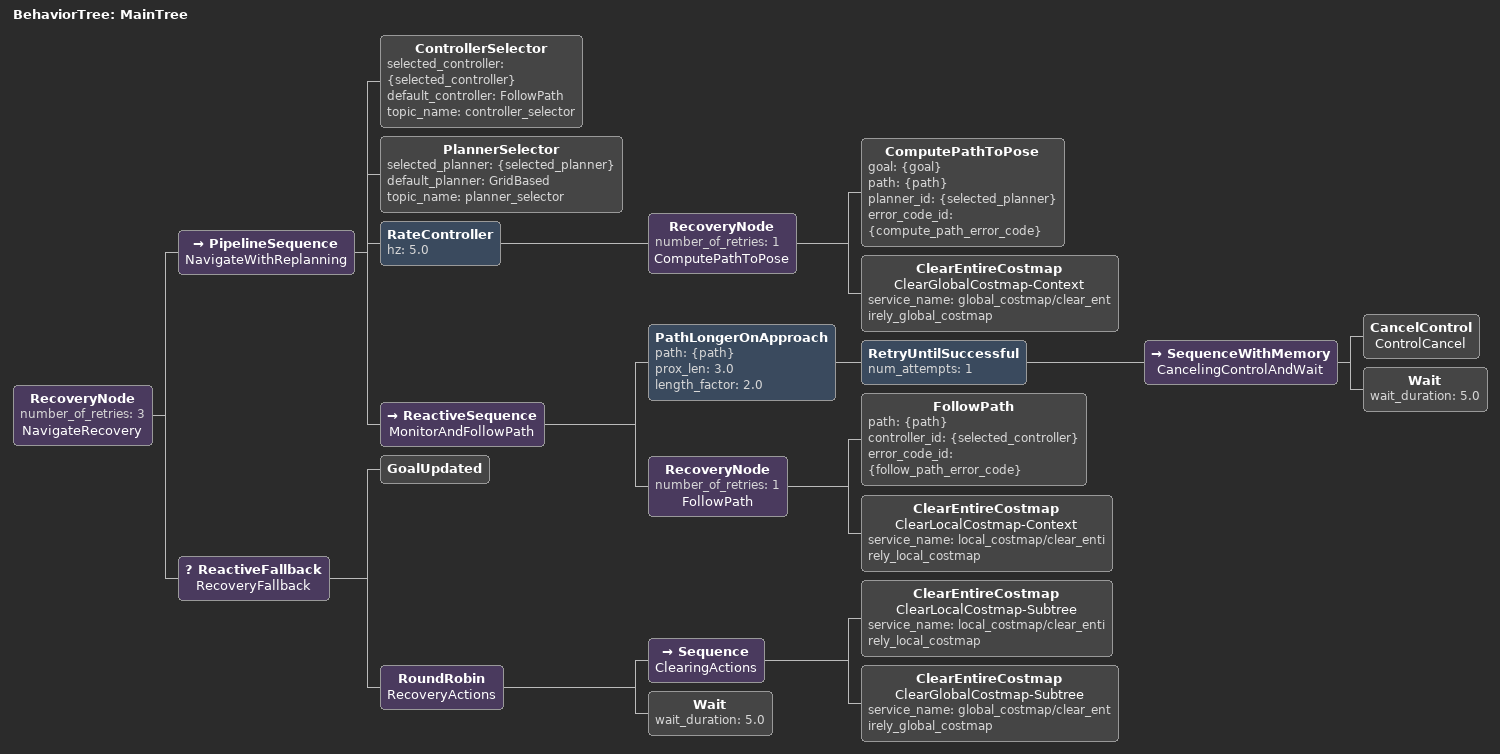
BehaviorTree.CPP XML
<root BTCPP_format="4" main_tree_to_execute="MainTree">
  <BehaviorTree ID="MainTree">
    <RecoveryNode number_of_retries="3" name="NavigateRecovery">
      <PipelineSequence name="NavigateWithReplanning">
        <ControllerSelector selected_controller="{selected_controller}" default_controller="FollowPath" topic_name="controller_selector"/>
        <PlannerSelector selected_planner="{selected_planner}" default_planner="GridBased" topic_name="planner_selector"/>
        <RateController hz="5.0">
          <RecoveryNode number_of_retries="1" name="ComputePathToPose">
            <ComputePathToPose goal="{goal}" path="{path}" planner_id="{selected_planner}" error_code_id="{compute_path_error_code}"/>
            <ClearEntireCostmap name="ClearGlobalCostmap-Context" service_name="global_costmap/clear_entirely_global_costmap"/>
          </RecoveryNode>
        </RateController>
        <ReactiveSequence name="MonitorAndFollowPath">
          <PathLongerOnApproach path="{path}" prox_len="3.0" length_factor="2.0">
            <RetryUntilSuccessful num_attempts="1">
              <SequenceWithMemory name="CancelingControlAndWait">
                <CancelControl name="ControlCancel"/>
                <Wait wait_duration="5.0"/>
              </SequenceWithMemory>
            </RetryUntilSuccessful>
          </PathLongerOnApproach>
          <RecoveryNode number_of_retries="1" name="FollowPath">
            <FollowPath path="{path}" controller_id="{selected_controller}" error_code_id="{follow_path_error_code}" />
            <ClearEntireCostmap name="ClearLocalCostmap-Context" service_name="local_costmap/clear_entirely_local_costmap"/>
          </RecoveryNode>
        </ReactiveSequence>
      </PipelineSequence>
      <ReactiveFallback name="RecoveryFallback">
        <GoalUpdated/>
        <RoundRobin name="RecoveryActions">
          <Sequence name="ClearingActions">
            <ClearEntireCostmap name="ClearLocalCostmap-Subtree" service_name="local_costmap/clear_entirely_local_costmap"/>
            <ClearEntireCostmap name="ClearGlobalCostmap-Subtree" service_name="global_costmap/clear_entirely_global_costmap"/>
          </Sequence>
          <Wait wait_duration="5.0"/>
        </RoundRobin>
      </ReactiveFallback>
    </RecoveryNode>
  </BehaviorTree>
</root>
